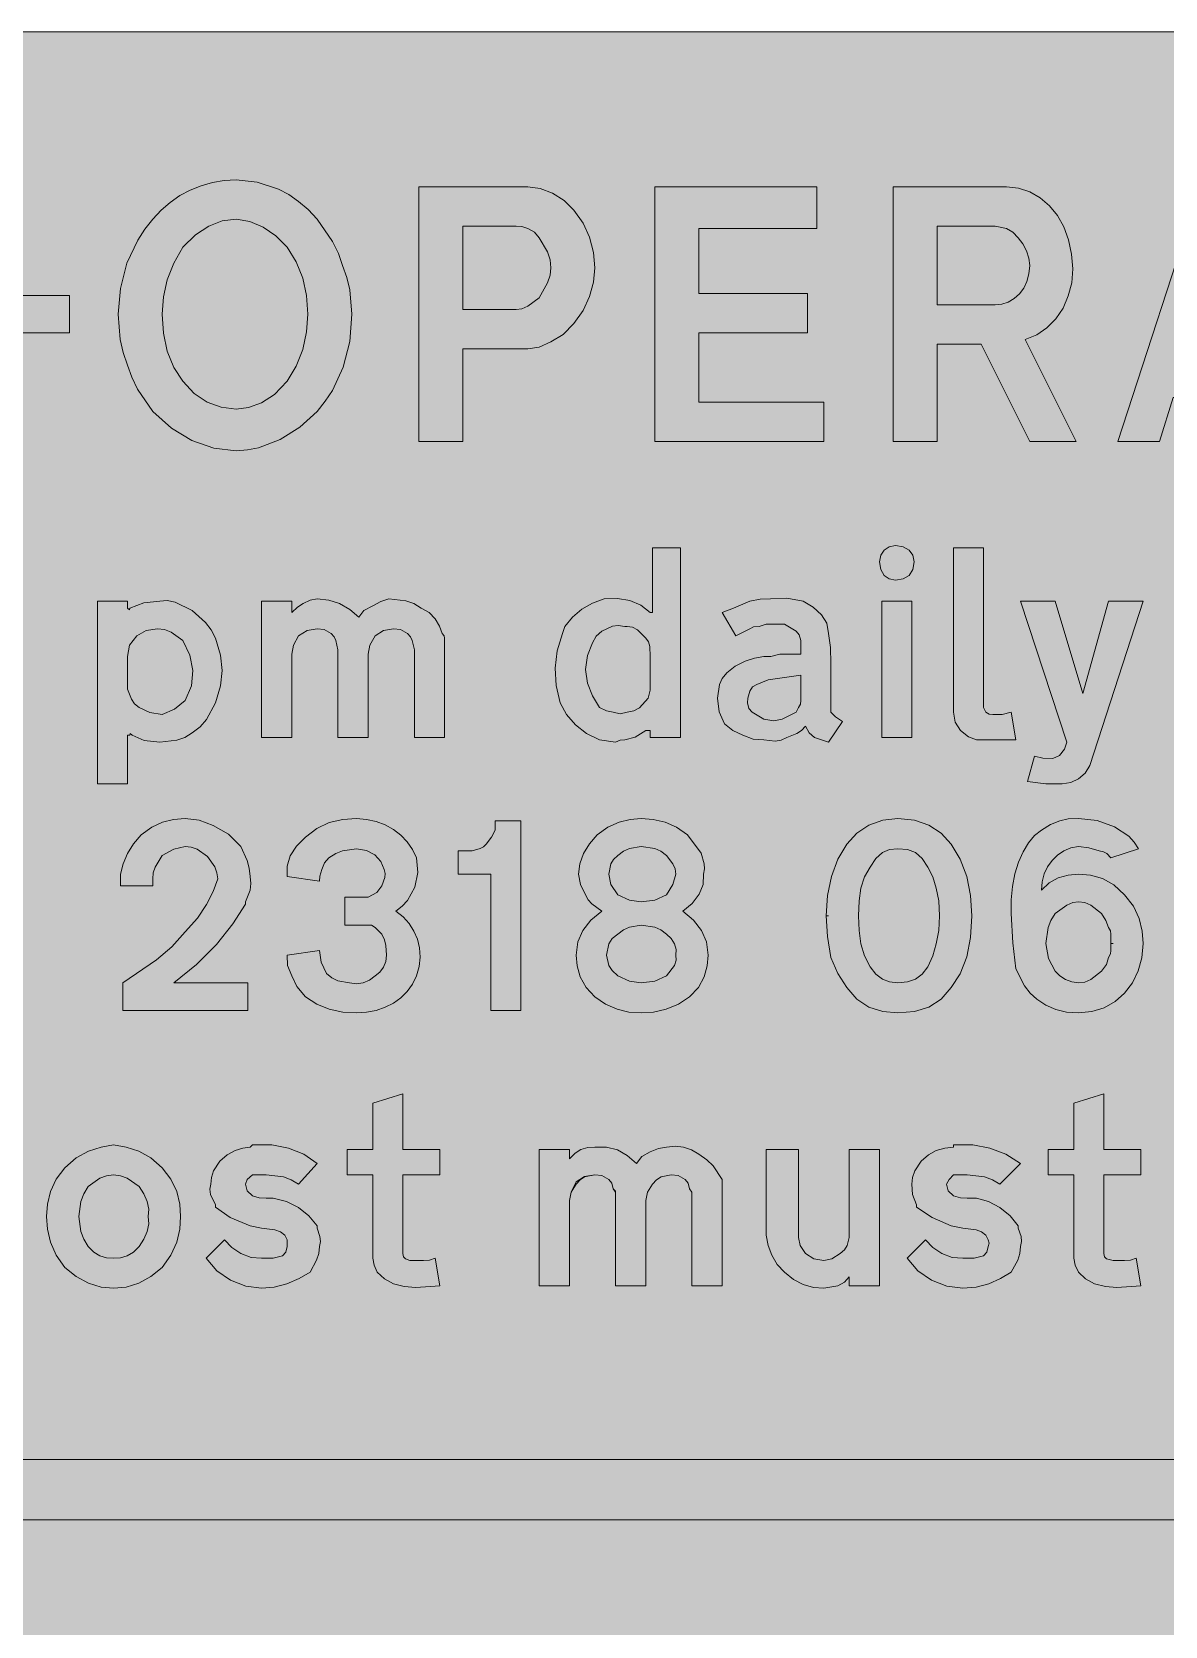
# Model space of a CAD drawing. Header units: metres. Extents: x 10 to 559, y 12 to 260.
# Drawn here: x 368.4 to 456.6, y 135.9 to 259.9 of the extents above; entities that cross this region are included whole.
import ezdxf

# ---------------------------------------------------------------- set-up
doc = ezdxf.new("R2010")
doc.units = ezdxf.units.M
for name, color, linetype, true_color in [('FILL_FIREBRICK_C36B00', 7, 'Continuous', 0xc36b00), ('FILL_WHITE_FFFFFF', 7, 'Continuous', 0xffffff), ('STROKE_WHITE_FFFFFF', 7, 'Continuous', 0xffffff)]:
    doc.layers.add(name, color=color, linetype=linetype, true_color=true_color)

msp = doc.modelspace()

# ---------------------------------------------------------------- hatches: boundary and pattern name
at = {"layer": 'FILL_FIREBRICK_C36B00', "true_color": 0xc36b00}
h = msp.add_hatch(color=7, dxfattribs=at)
h.dxf.hatch_style = 1
h.paths.add_polyline_path([(553.87, 259.79), (555.21, 259.38), (556.42, 258.71), (557.46, 257.76), (558.3, 256.72), (558.92, 255.51), (559.31, 254.17), (559.44, 252.72), (559.44, 18.9), (559.4, 17.71), (559.08, 16.38), (558.41, 15.05), (557.46, 13.86), (556.32, 12.94), (555.08, 12.33), (553.76, 11.99), (552.42, 11.88), (17.46, 11.88), (16.12, 11.99), (14.81, 12.33), (13.56, 12.94), (12.42, 13.86), (11.48, 15.03), (10.8, 16.31), (10.4, 17.63), (10.26, 18.9), (10.26, 252.72), (10.4, 254.07), (10.8, 255.42), (11.48, 256.66), (12.42, 257.76), (13.52, 258.71), (14.76, 259.38), (16.11, 259.79), (17.46, 259.92), (552.42, 259.92), (553.87, 259.79)])
at = {"layer": 'FILL_WHITE_FFFFFF', "true_color": 0xffffff}
h = msp.add_hatch(color=7, dxfattribs=at)
h.dxf.hatch_style = 1
h.paths.add_polyline_path([(387.58, 247.68), (388.39, 247.26), (389.16, 246.73), (389.9, 246.09), (390.6, 245.34), (391.79, 243.61), (392.25, 242.68), (392.58, 241.74), (392.92, 240.8), (393.14, 239.85), (393.3, 237.96), (393.13, 235.84), (392.63, 233.84), (391.78, 232.01), (391.23, 231.18), (390.6, 230.4), (389.26, 229.16), (387.72, 228.2), (386.04, 227.57), (385.18, 227.4), (384.3, 227.34), (382.55, 227.54), (380.86, 228.13), (379.26, 229.09), (377.82, 230.4), (376.63, 232.13), (376.17, 233.06), (375.84, 234), (375.5, 234.97), (375.28, 235.98), (375.12, 237.96), (375.29, 239.97), (375.79, 241.92), (376.64, 243.73), (377.19, 244.57), (377.82, 245.34), (378.46, 246.04), (379.16, 246.65), (379.92, 247.18), (380.72, 247.61), (381.57, 247.95), (382.45, 248.2), (383.36, 248.35), (384.3, 248.4), (385.94, 248.23), (387.58, 247.68)])
h.paths.add_polyline_path([(382.16, 244.8), (381.14, 244.13), (380.16, 243.18), (379.45, 241.93), (378.94, 240.64), (378.64, 239.31), (378.54, 237.96), (378.64, 236.49), (378.94, 235.08), (379.45, 233.81), (380.16, 232.74), (381.03, 231.8), (382.03, 231.12), (383.12, 230.72), (384.3, 230.58), (385.27, 230.69), (386.28, 231.05), (387.29, 231.72), (388.26, 232.74), (388.97, 233.91), (389.48, 235.22), (389.78, 236.59), (389.88, 237.96), (389.78, 239.41), (389.48, 240.77), (388.97, 242.04), (388.26, 243.18), (387.39, 244.05), (386.41, 244.73), (385.37, 245.18), (384.3, 245.34), (383.22, 245.21), (382.16, 244.8)], flags=16)
h = msp.add_hatch(color=7, dxfattribs=at)
h.dxf.hatch_style = 1
h.paths.add_polyline_path([(408.92, 247.37), (409.82, 246.8), (410.58, 246.06), (411.29, 245.05), (411.8, 243.95), (412.1, 242.77), (412.2, 241.56), (412.1, 240.45), (411.8, 239.33), (411.29, 238.24), (410.58, 237.24), (409.75, 236.39), (408.78, 235.8), (407.88, 235.4), (406.98, 235.26), (401.94, 235.26), (401.94, 228.06), (398.52, 228.06), (398.52, 247.86), (406.98, 247.86), (407.95, 247.73), (408.92, 247.37)])
h.paths.add_polyline_path([(406.08, 238.32), (406.51, 238.38), (406.98, 238.57), (407.88, 239.22), (408.53, 240.39), (408.72, 240.99), (408.78, 241.56), (408.72, 242.2), (408.53, 242.8), (407.88, 243.9), (407.5, 244.33), (406.98, 244.62), (406.53, 244.78), (406.08, 244.8), (401.94, 244.8), (401.94, 238.32), (406.08, 238.32)], flags=16)
h = msp.add_hatch(color=7, dxfattribs=at)
h.dxf.hatch_style = 1
h.paths.add_polyline_path([(416.88, 247.86), (429.48, 247.86), (429.48, 244.62), (420.3, 244.62), (420.3, 239.58), (428.76, 239.58), (428.76, 236.52), (420.3, 236.52), (420.3, 231.12), (430.02, 231.12), (430.02, 228.06), (416.88, 228.06), (416.88, 247.86)])
h = msp.add_hatch(color=7, dxfattribs=at)
h.dxf.hatch_style = 1
h.paths.add_polyline_path([(444.24, 247.86), (445.17, 247.76), (446.04, 247.47), (446.85, 247.02), (447.57, 246.4), (448.19, 245.64), (448.69, 244.75), (449.06, 243.74), (449.28, 242.64), (449.38, 241.5), (449.3, 240.41), (449.04, 239.38), (448.63, 238.43), (448.07, 237.6), (447.38, 236.89), (446.58, 236.35), (445.68, 235.98), (449.64, 228.06), (446.04, 228.06), (442.26, 235.62), (438.84, 235.62), (438.84, 228.06), (435.42, 228.06), (435.42, 247.86), (444.24, 247.86)])
h.paths.add_polyline_path([(443.87, 238.74), (444.37, 238.9), (444.83, 239.17), (445.23, 239.53), (445.57, 239.98), (445.82, 240.5), (445.98, 241.09), (446.04, 241.74), (445.98, 242.31), (445.79, 242.89), (445.51, 243.44), (445.14, 243.9), (444.71, 244.34), (444.24, 244.62), (443.34, 244.8), (438.84, 244.8), (438.84, 238.68), (443.34, 238.68), (443.87, 238.74)], flags=16)
h = msp.add_hatch(color=7, dxfattribs=at)
h.dxf.hatch_style = 1
h.paths.add_polyline_path([(469.98, 228.06), (466.92, 228.06), (465.66, 231.48), (457.2, 231.48), (456.12, 228.06), (452.88, 228.06), (459.36, 247.86), (463.5, 247.86), (469.98, 228.06)])
h.paths.add_polyline_path([(458.1, 234.36), (464.76, 234.36), (461.52, 244.26), (458.1, 234.36)], flags=16)
h = msp.add_hatch(color=7, dxfattribs=at)
h.dxf.hatch_style = 1
h.paths.add_polyline_path([(371.34, 239.4), (371.34, 236.52), (365.04, 236.52), (365.04, 239.4), (371.34, 239.4)])
h = msp.add_hatch(color=7, dxfattribs=at)
h.dxf.hatch_style = 1
h.paths.add_polyline_path([(414.18, 204.82), (413.82, 204.66), (412.56, 204.84), (411.55, 205.34), (410.69, 206.01), (410, 206.81), (409.5, 207.72), (409.2, 209.07), (409.12, 210.42), (409.27, 211.77), (409.68, 213.12), (409.86, 213.66), (410.46, 214.4), (411.19, 215.01), (412.01, 215.48), (412.92, 215.82), (413.96, 215.85), (414.92, 215.68), (415.78, 215.31), (416.52, 214.74), (416.63, 214.74), (416.7, 214.74), (416.7, 214.92), (416.7, 219.78), (418.86, 219.78), (418.86, 205.02), (416.52, 205.02), (416.52, 205.56), (416.16, 205.56), (415.35, 205.06), (414.54, 204.84), (414.18, 204.82)])
h.paths.add_polyline_path([(415.67, 207.34), (416.34, 208.08), (416.5, 208.71), (416.52, 209.34), (416.52, 211.32), (416.48, 212.11), (416.37, 212.46), (416.16, 212.76), (415.51, 213.41), (415.12, 213.6), (414.72, 213.66), (414.54, 213.66), (414.03, 213.73), (413.57, 213.68), (412.74, 213.3), (412.31, 212.92), (412.02, 212.4), (411.62, 211.4), (411.48, 210.33), (411.62, 209.26), (412.02, 208.26), (412.56, 207.36), (413.1, 207.11), (413.64, 207), (414.18, 206.86), (414.72, 207), (415.23, 207.09), (415.67, 207.34)], flags=16)
h = msp.add_hatch(color=7, dxfattribs=at)
h.dxf.hatch_style = 1
h.paths.add_polyline_path([(436.94, 218.1), (436.66, 217.64), (436.2, 217.36), (435.6, 217.26), (435.1, 217.36), (434.7, 217.64), (434.44, 218.1), (434.34, 218.7), (434.44, 219.2), (434.7, 219.6), (435.1, 219.86), (435.6, 219.96), (436.2, 219.86), (436.66, 219.6), (436.94, 219.2), (437.04, 218.7), (436.94, 218.1)])
h = msp.add_hatch(color=7, dxfattribs=at)
h.dxf.hatch_style = 1
h.paths.add_polyline_path([(440.1, 219.78), (442.44, 219.78), (442.44, 207.36), (442.62, 207), (442.89, 206.84), (443.16, 206.82), (443.88, 206.82), (444.6, 207), (444.96, 204.84), (443.34, 204.84), (441.9, 204.84), (441.27, 205.07), (440.64, 205.56), (440.24, 206.21), (440.1, 207), (440.1, 219.78)])
h = msp.add_hatch(color=7, dxfattribs=at)
h.dxf.hatch_style = 1
h.paths.add_polyline_path([(388.62, 214.74), (389.07, 215.17), (389.52, 215.46), (390.06, 215.71), (390.6, 215.82), (391.51, 215.72), (392.35, 215.44), (393.13, 214.98), (393.84, 214.38), (394.24, 214.9), (394.92, 215.28), (395.55, 215.62), (396.18, 215.82), (397.51, 215.66), (398.13, 215.44), (398.7, 215.1), (399.31, 214.74), (399.78, 214.25), (400.12, 213.68), (400.32, 213.12), (400.48, 212.94), (400.5, 212.76), (400.5, 205.02), (398.16, 205.02), (398.16, 211.86), (397.98, 212.58), (397.87, 212.85), (397.62, 213.12), (397.08, 213.44), (396.54, 213.48), (395.75, 213.35), (395.1, 212.94), (394.69, 212.22), (394.56, 211.5), (394.56, 205.02), (392.22, 205.02), (392.22, 211.86), (392.04, 212.58), (391.93, 212.85), (391.68, 213.12), (391.14, 213.44), (390.6, 213.48), (389.81, 213.35), (389.16, 212.94), (388.75, 212.22), (388.62, 211.5), (388.62, 205.02), (386.28, 205.02), (386.28, 215.64), (388.62, 215.64), (388.62, 214.74)])
h = msp.add_hatch(color=7, dxfattribs=at)
h.dxf.hatch_style = 1
h.paths.add_polyline_path([(423, 215.1), (424.26, 215.64), (425.07, 215.8), (425.88, 215.82), (427.14, 215.87), (428.4, 215.64), (429.19, 215.17), (429.84, 214.56), (430.25, 213.91), (430.38, 213.12), (430.54, 212.02), (430.56, 210.78), (430.56, 207.36), (430.56, 207), (430.92, 206.64), (431.46, 206.28), (430.38, 204.66), (429.3, 205.02), (428.87, 205.4), (428.58, 205.92), (428.28, 205.58), (427.93, 205.34), (427.14, 205.02), (426.71, 204.81), (426.24, 204.73), (425.34, 204.84), (424.53, 204.89), (423.72, 205.2), (422.93, 205.58), (422.28, 206.1), (421.88, 207.02), (421.74, 208.08), (421.9, 209.14), (422.12, 209.62), (422.46, 210.06), (423.11, 210.58), (423.9, 210.96), (424.62, 211.21), (425.34, 211.32), (425.9, 211.34), (426.6, 211.5), (428.22, 211.5), (428.22, 212.04), (428.22, 212.58), (428.11, 213.01), (427.86, 213.3), (426.96, 213.84), (425.52, 213.84), (424.98, 213.66), (424.55, 213.64), (424.26, 213.48), (423.18, 212.94), (422.1, 214.74), (423, 215.1)])
h.paths.add_polyline_path([(426.78, 206.46), (427.86, 207), (428.04, 207.36), (428.2, 207.63), (428.22, 207.9), (428.22, 209.88), (426.96, 209.7), (425.7, 209.52), (424.8, 209.16), (424.46, 208.96), (424.26, 208.62), (424.1, 208.1), (424.08, 207.72), (424.19, 207.29), (424.44, 207), (425.34, 206.46), (426.13, 206.33), (426.78, 206.46)], flags=16)
h = msp.add_hatch(color=7, dxfattribs=at)
h.dxf.hatch_style = 1
h.paths.add_polyline_path([(378.36, 215.64), (378.93, 215.68), (379.55, 215.55), (380.88, 214.92), (381.92, 213.98), (382.35, 213.4), (382.68, 212.76), (383.08, 211.43), (383.22, 210.24), (383.08, 209.05), (382.68, 207.72), (381.98, 206.42), (381.49, 205.85), (380.88, 205.38), (380.31, 205.04), (379.69, 204.82), (378.36, 204.66), (377.15, 204.8), (376.2, 205.2), (376.04, 205.34), (376.02, 205.2), (375.84, 205.2), (375.84, 201.42), (373.5, 201.42), (373.5, 215.64), (375.84, 215.64), (375.84, 215.1), (376, 214.97), (376.02, 215.1), (377.12, 215.51), (378.36, 215.64)])
h.paths.add_polyline_path([(375.84, 211.32), (375.84, 208.8), (376.16, 208.01), (376.4, 207.66), (376.74, 207.36), (377.57, 206.96), (378.54, 206.82), (379.51, 207.23), (380.34, 207.9), (380.82, 209.04), (380.92, 210.24), (380.69, 211.44), (380.16, 212.58), (379.24, 213.23), (378.72, 213.42), (378.18, 213.48), (377.3, 213.35), (376.56, 212.94), (376, 212.2), (375.84, 211.32)], flags=16)
h = msp.add_hatch(color=7, dxfattribs=at)
h.dxf.hatch_style = 1
h.paths.add_polyline_path([(436.86, 215.64), (436.86, 205.02), (434.52, 205.02), (434.52, 215.64), (436.86, 215.64)])
h = msp.add_hatch(color=7, dxfattribs=at)
h.dxf.hatch_style = 1
h.paths.add_polyline_path([(448.92, 204.66), (445.32, 215.64), (448.02, 215.64), (450.18, 208.44), (452.16, 215.64), (454.86, 215.64), (450.72, 202.86), (450.36, 202.26), (449.84, 201.8), (449.23, 201.52), (448.56, 201.42), (447.3, 201.42), (445.86, 201.6), (446.4, 203.58), (447.05, 203.42), (447.84, 203.4), (448.36, 203.63), (448.74, 204.12), (448.92, 204.66)])
h = msp.add_hatch(color=7, dxfattribs=at)
h.dxf.hatch_style = 1
h.paths.add_polyline_path([(375.3, 193.5), (375.3, 194.4), (375.5, 195.21), (375.84, 196), (376.31, 196.75), (376.92, 197.46), (377.73, 198.04), (378.56, 198.43), (379.43, 198.65), (380.34, 198.72), (381.42, 198.59), (382.5, 198.18), (383.71, 197.51), (384.66, 196.56), (385.16, 195.46), (385.32, 194.86), (385.38, 194.22), (385.45, 193.68), (385.4, 193.16), (385.02, 192.24), (385.02, 192.06), (384.05, 190.52), (382.77, 188.93), (381.22, 187.38), (379.44, 185.94), (385.2, 185.94), (385.2, 183.78), (375.48, 183.78), (375.48, 185.94), (378.11, 187.72), (379.3, 188.75), (380.34, 189.9), (381.29, 190.98), (382, 192.04), (382.52, 193.06), (382.86, 194.04), (382.8, 194.51), (382.64, 194.97), (382.07, 195.77), (381.27, 196.34), (380.81, 196.5), (380.34, 196.56), (379.44, 196.34), (378.54, 195.84), (378, 194.94), (377.84, 194.49), (377.82, 194.04), (377.82, 193.5), (375.3, 193.5)])
h = msp.add_hatch(color=7, dxfattribs=at)
h.dxf.hatch_style = 1
h.paths.add_polyline_path([(395.95, 188.84), (395.85, 189.29), (395.64, 189.72), (395.1, 190.26), (394.83, 190.42), (394.56, 190.44), (392.76, 190.44), (392.76, 192.6), (394.38, 192.6), (394.56, 192.6), (395.23, 192.98), (395.64, 193.5), (395.86, 194.13), (395.89, 194.46), (395.82, 194.76), (395.56, 195.39), (395.08, 195.91), (394.43, 196.25), (393.66, 196.38), (392.58, 196.22), (392.04, 196), (391.5, 195.66), (391.16, 195.28), (390.96, 194.76), (390.8, 194.24), (390.78, 193.86), (388.26, 194.22), (388.26, 195.03), (388.51, 195.82), (388.99, 196.57), (389.7, 197.28), (390.57, 197.96), (391.54, 198.41), (392.59, 198.65), (393.66, 198.72), (394.45, 198.66), (395.2, 198.5), (395.9, 198.23), (396.54, 197.87), (397.11, 197.42), (397.61, 196.9), (398.02, 196.31), (398.34, 195.66), (398.44, 194.53), (398.2, 193.39), (397.63, 192.34), (397.22, 191.9), (396.72, 191.52), (397.28, 191.07), (397.76, 190.56), (398.13, 189.97), (398.41, 189.34), (398.57, 188.66), (398.62, 187.95), (398.54, 187.22), (398.34, 186.48), (398.02, 185.84), (397.61, 185.27), (397.11, 184.78), (396.54, 184.37), (395.9, 184.04), (395.2, 183.8), (394.45, 183.65), (393.66, 183.6), (392.59, 183.67), (391.54, 183.89), (390.57, 184.28), (389.7, 184.86), (389.02, 185.67), (388.62, 186.48), (388.3, 187.29), (388.26, 188.1), (390.78, 188.46), (390.91, 187.56), (391.32, 186.66), (391.75, 186.32), (392.22, 186.1), (393.12, 185.94), (393.66, 185.87), (394.18, 185.94), (394.66, 186.14), (395.1, 186.48), (395.47, 186.78), (395.75, 187.16), (395.94, 187.59), (396, 188.1), (395.95, 188.84)])
h = msp.add_hatch(color=7, dxfattribs=at)
h.dxf.hatch_style = 1
h.paths.add_polyline_path([(404.1, 183.78), (404.1, 194.4), (401.58, 194.4), (401.58, 196.2), (402.66, 196.2), (403.27, 196.4), (403.55, 196.53), (403.74, 196.74), (404.17, 197.28), (404.46, 197.82), (404.46, 198.54), (406.44, 198.54), (406.44, 183.78), (404.1, 183.78)])
h = msp.add_hatch(color=7, dxfattribs=at)
h.dxf.hatch_style = 1
h.paths.add_polyline_path([(420.89, 189.12), (421.02, 188.1), (420.95, 187.26), (420.71, 186.41), (420.26, 185.59), (419.58, 184.86), (418.71, 184.28), (417.76, 183.89), (416.77, 183.67), (415.8, 183.6), (414.86, 183.67), (413.93, 183.89), (413.04, 184.28), (412.2, 184.86), (411.52, 185.59), (411.07, 186.41), (410.83, 187.26), (410.76, 188.1), (410.89, 189.12), (411.28, 190.01), (411.9, 190.81), (412.74, 191.52), (411.98, 192.08), (411.68, 192.41), (411.48, 192.78), (411.08, 193.59), (410.94, 194.4), (411.04, 195.21), (411.32, 196), (411.78, 196.75), (412.38, 197.46), (413.22, 198.04), (414.09, 198.43), (414.96, 198.65), (415.8, 198.72), (416.74, 198.65), (417.67, 198.43), (418.56, 198.04), (419.4, 197.46), (420.48, 196.02), (420.71, 195.21), (420.73, 194.81), (420.66, 194.4), (420.63, 193.6), (420.32, 192.83), (419.77, 192.12), (419.04, 191.52), (419.88, 190.81), (420.5, 190.01), (420.89, 189.12)])
h.paths.add_polyline_path([(414, 189.72), (413.56, 189.39), (413.28, 188.98), (413.1, 188.1), (413.28, 187.29), (413.56, 186.89), (414, 186.48), (414.9, 186.08), (415.8, 185.94), (416.86, 186.08), (417.78, 186.48), (418.41, 187.29), (418.54, 187.7), (418.5, 188.1), (418.54, 188.53), (418.41, 188.98), (418.15, 189.39), (417.78, 189.72), (417.34, 190.06), (416.86, 190.28), (415.8, 190.44), (414.9, 190.28), (414.43, 190.06), (414, 189.72)], flags=16)
h.paths.add_polyline_path([(417.78, 192.78), (418.28, 193.59), (418.5, 194.4), (418.44, 194.8), (418.28, 195.19), (417.78, 195.84), (417.34, 196.18), (416.86, 196.4), (415.8, 196.56), (414.9, 196.4), (414.43, 196.18), (414, 195.84), (413.66, 195.54), (413.44, 195.19), (413.28, 194.4), (413.44, 193.59), (414, 192.78), (414.9, 192.38), (415.8, 192.24), (416.86, 192.38), (417.78, 192.78)], flags=16)
h = msp.add_hatch(color=7, dxfattribs=at)
h.dxf.hatch_style = 1
h.paths.add_polyline_path([(430.61, 194.22), (431.11, 195.56), (431.82, 196.74), (432.59, 197.58), (433.53, 198.2), (434.6, 198.59), (435.78, 198.72), (437.06, 198.59), (438.19, 198.2), (439.15, 197.58), (439.92, 196.74), (440.63, 195.56), (441.14, 194.22), (441.44, 192.74), (441.54, 191.16), (441.44, 189.48), (441.14, 187.97), (440.63, 186.65), (439.92, 185.58), (439.15, 184.66), (438.19, 184.05), (437.06, 183.71), (435.78, 183.6), (434.6, 183.71), (433.53, 184.05), (432.59, 184.66), (431.82, 185.58), (431.12, 186.68), (430.56, 187.92), (430.31, 189.54), (430.2, 191.16), (430.3, 192.74), (430.61, 194.22)])
h.paths.add_polyline_path([(437.15, 186.23), (437.68, 186.62), (438.12, 187.2), (438.49, 188.05), (438.77, 188.98), (438.96, 190.01), (439.02, 191.16), (438.96, 192.31), (438.77, 193.32), (438.49, 194.2), (438.12, 194.94), (437.68, 195.62), (437.15, 196.07), (436.53, 196.31), (435.78, 196.38), (435.14, 196.31), (434.57, 196.07), (434.06, 195.62), (433.62, 194.94), (433.18, 194.2), (432.9, 193.32), (432.76, 192.31), (432.72, 191.16), (432.76, 190.01), (432.9, 188.98), (433.18, 188.05), (433.62, 187.2), (434.06, 186.62), (434.57, 186.23), (435.14, 186.01), (435.78, 185.94), (436.53, 186.01), (437.15, 186.23)], flags=16)
h = msp.add_hatch(color=7, dxfattribs=at)
h.dxf.hatch_style = 1
h.paths.add_polyline_path([(448.06, 183.87), (447.29, 184.21), (446.58, 184.68), (446.07, 185.15), (445.63, 185.72), (444.96, 187.02), (444.71, 189.05), (444.6, 191.34), (444.59, 192.41), (444.69, 193.44), (444.88, 194.42), (445.16, 195.32), (445.52, 196.13), (445.94, 196.83), (446.42, 197.4), (446.94, 197.82), (447.66, 198.25), (448.38, 198.54), (449.03, 198.7), (449.82, 198.72), (451.29, 198.56), (452.63, 198.09), (453.74, 197.35), (454.17, 196.89), (454.5, 196.38), (452.34, 195.66), (452.03, 196), (451.78, 196.14), (451.44, 196.2), (450.63, 196.45), (449.82, 196.56), (449.23, 196.44), (448.69, 196.2), (448.2, 195.87), (447.77, 195.46), (447.42, 194.97), (447.16, 194.41), (447, 193.8), (446.94, 193.14), (447.54, 193.72), (448.24, 194.11), (449.02, 194.33), (449.82, 194.4), (450.76, 194.32), (451.69, 194.06), (452.58, 193.56), (453.42, 192.78), (454.1, 191.91), (454.55, 190.96), (454.79, 189.97), (454.86, 189), (454.76, 187.89), (454.48, 186.87), (454.02, 185.95), (453.42, 185.15), (452.68, 184.5), (451.82, 184.01), (450.86, 183.71), (449.82, 183.6), (448.91, 183.67), (448.06, 183.87)])
h.paths.add_polyline_path([(452.34, 189.36), (452.34, 189.72), (452.32, 189.99), (452.16, 190.26), (451.96, 190.8), (451.62, 191.34), (450.79, 191.99), (450.33, 192.18), (449.82, 192.24), (449.39, 192.18), (448.92, 191.99), (448.02, 191.34), (447.68, 190.8), (447.46, 190.24), (447.3, 189), (447.49, 187.84), (448.02, 186.86), (448.39, 186.48), (448.82, 186.19), (449.3, 186.01), (449.82, 185.94), (450.33, 186), (450.79, 186.19), (451.62, 186.84), (452.02, 187.38), (452.16, 187.92), (452.32, 188.19), (452.34, 188.46), (452.34, 188.82), (452.34, 189), (452.34, 189.18), (452.34, 189.36)], flags=16)
h = msp.add_hatch(color=7, dxfattribs=at)
h.dxf.hatch_style = 1
h.paths.add_polyline_path([(397.32, 164.64), (397.46, 164.48), (397.8, 164.34), (398.88, 164.34), (399.33, 164.36), (399.78, 164.52), (400.14, 162.36), (398.27, 162.25), (397.38, 162.33), (396.54, 162.54), (395.84, 162.92), (395.28, 163.44), (395.03, 163.98), (394.92, 164.52), (394.92, 171), (392.94, 171), (392.94, 172.98), (394.92, 172.98), (394.92, 176.58), (397.26, 177.3), (397.26, 172.98), (400.14, 172.98), (400.14, 171), (397.26, 171), (397.26, 164.88), (397.32, 164.64)])
h = msp.add_hatch(color=7, dxfattribs=at)
h.dxf.hatch_style = 1
h.paths.add_polyline_path([(451.86, 164.64), (452.02, 164.48), (452.52, 164.34), (453.42, 164.34), (453.87, 164.36), (454.32, 164.52), (454.68, 162.36), (452.81, 162.25), (451.92, 162.33), (451.08, 162.54), (450.38, 162.92), (449.82, 163.44), (449.57, 163.98), (449.46, 164.52), (449.46, 171), (447.48, 171), (447.48, 172.98), (449.46, 172.98), (449.46, 176.58), (451.8, 177.3), (451.8, 172.98), (454.68, 172.98), (454.68, 171), (451.8, 171), (451.8, 164.88), (451.86, 164.64)])
h = msp.add_hatch(color=7, dxfattribs=at)
h.dxf.hatch_style = 1
h.paths.add_polyline_path([(369.85, 169.72), (370.3, 170.67), (370.98, 171.54), (371.85, 172.33), (372.8, 172.85), (373.79, 173.16), (374.76, 173.34), (375.73, 173.16), (376.72, 172.85), (377.67, 172.33), (378.54, 171.54), (379.22, 170.67), (379.67, 169.72), (379.91, 168.73), (379.98, 167.76), (379.91, 166.79), (379.67, 165.78), (379.22, 164.77), (378.54, 163.8), (377.67, 163.09), (376.72, 162.59), (375.73, 162.28), (374.76, 162.18), (373.79, 162.28), (372.8, 162.59), (371.85, 163.09), (370.98, 163.8), (370.3, 164.77), (369.85, 165.78), (369.61, 166.79), (369.54, 167.76), (369.61, 168.73), (369.85, 169.72)])
h.paths.add_polyline_path([(373.7, 170.75), (372.78, 170.1), (372.44, 169.53), (372.22, 168.93), (372.06, 167.76), (372.22, 166.59), (372.44, 165.99), (372.78, 165.42), (373.22, 164.98), (373.7, 164.7), (374.22, 164.56), (374.76, 164.52), (375.3, 164.56), (375.82, 164.7), (376.3, 164.98), (376.74, 165.42), (377.11, 165.99), (377.37, 166.59), (377.5, 167.19), (377.46, 167.76), (377.5, 168.33), (377.37, 168.93), (377.11, 169.53), (376.74, 170.1), (375.82, 170.75), (375.3, 170.94), (374.76, 171), (374.22, 170.94), (373.7, 170.75)], flags=16)
h = msp.add_hatch(color=7, dxfattribs=at)
h.dxf.hatch_style = 1
h.paths.add_polyline_path([(386.1, 169.22), (386.64, 169.2), (387, 169.2), (387.18, 169.2), (388.22, 168.94), (389.16, 168.46), (389.96, 167.81), (390.6, 167.04), (390.6, 166.86), (390.82, 166.21), (390.85, 165.82), (390.78, 165.42), (390.72, 164.88), (390.56, 164.36), (390.06, 163.44), (389.19, 162.94), (388.24, 162.54), (387.25, 162.28), (386.28, 162.18), (385.05, 162.34), (383.85, 162.81), (382.79, 163.55), (381.96, 164.52), (383.4, 165.96), (383.96, 165.35), (384.66, 164.88), (385.47, 164.57), (386.28, 164.52), (387.18, 164.52), (387.9, 164.7), (388.15, 164.99), (388.26, 165.42), (388.26, 165.96), (388.08, 166.32), (387.75, 166.56), (387.31, 166.73), (386.28, 166.86), (385.38, 167.04), (383.83, 167.69), (382.68, 168.48), (382.68, 168.66), (382.3, 169.47), (382.25, 169.88), (382.32, 170.28), (382.38, 170.81), (382.54, 171.32), (383.04, 172.08), (383.61, 172.55), (384.21, 172.89), (384.81, 173.09), (385.38, 173.16), (385.56, 173.34), (385.74, 173.34), (387.08, 173.34), (388.37, 173.09), (389.56, 172.61), (390.6, 171.9), (389.16, 170.28), (388.59, 170.62), (387.97, 170.84), (386.64, 171), (385.56, 171), (385.15, 170.64), (385.02, 170.28), (385.15, 169.76), (385.56, 169.38), (386.1, 169.22)])
h = msp.add_hatch(color=7, dxfattribs=at)
h.dxf.hatch_style = 1
h.paths.add_polyline_path([(410.22, 172.26), (410.67, 172.69), (411.12, 172.98), (411.66, 173.14), (412.2, 173.16), (413.11, 173.17), (413.96, 172.94), (414.73, 172.5), (415.44, 171.9), (415.85, 172.42), (416.52, 172.8), (417.15, 173.05), (417.78, 173.16), (418.45, 173.23), (419.11, 173.16), (419.73, 172.96), (420.3, 172.62), (420.91, 172.18), (421.4, 171.7), (422.1, 170.64), (422.1, 170.28), (422.1, 169.92), (422.1, 162.36), (419.76, 162.36), (419.76, 169.38), (419.74, 169.65), (419.58, 169.92), (419.47, 170.35), (419.22, 170.64), (418.68, 170.96), (418.14, 171), (417.35, 170.84), (417, 170.62), (416.7, 170.28), (416.29, 169.65), (416.16, 169.02), (416.16, 162.36), (413.82, 162.36), (413.82, 169.38), (413.8, 169.65), (413.64, 169.92), (413.53, 170.35), (413.28, 170.64), (412.74, 170.96), (412.2, 171), (411.41, 170.84), (411.06, 170.62), (410.76, 170.28), (410.36, 169.65), (410.22, 169.02), (410.22, 162.36), (407.88, 162.36), (407.88, 172.98), (410.22, 172.98), (410.22, 172.26)])
h = msp.add_hatch(color=7, dxfattribs=at)
h.dxf.hatch_style = 1
h.paths.add_polyline_path([(410.22, 172.26), (410.67, 172.69), (411.12, 172.98), (411.66, 173.14), (412.2, 173.16), (413.11, 173.17), (413.96, 172.94), (414.73, 172.5), (415.44, 171.9), (415.85, 172.42), (416.52, 172.8), (417.15, 173.05), (417.78, 173.16), (418.45, 173.23), (419.11, 173.16), (419.73, 172.96), (420.3, 172.62), (420.91, 172.18), (421.4, 171.7), (422.1, 170.64), (422.1, 170.28), (422.1, 169.92), (422.1, 162.36), (419.76, 162.36), (419.76, 169.38), (419.74, 169.65), (419.58, 169.92), (419.47, 170.35), (419.22, 170.64), (418.68, 170.96), (418.14, 171), (417.35, 170.84), (417, 170.62), (416.7, 170.28), (416.29, 169.65), (416.16, 169.02), (416.16, 162.36), (413.82, 162.36), (413.82, 169.56), (413.82, 169.74), (413.64, 169.92), (413.53, 170.35), (413.28, 170.64), (412.74, 170.96), (412.2, 171), (411.41, 170.87), (410.76, 170.46), (410.36, 169.67), (410.22, 169.02), (410.22, 162.36), (407.88, 162.36), (407.88, 172.98), (410.22, 172.98), (410.22, 172.26)])
h = msp.add_hatch(color=7, dxfattribs=at)
h.dxf.hatch_style = 1
h.paths.add_polyline_path([(429.21, 162.25), (428.42, 162.47), (427.67, 162.86), (426.96, 163.44), (426.38, 164.04), (425.97, 164.75), (425.69, 165.52), (425.52, 166.32), (425.52, 172.98), (428.04, 172.98), (428.04, 166.14), (428.17, 165.51), (428.58, 164.88), (429.23, 164.48), (430.02, 164.34), (430.65, 164.48), (431.28, 164.88), (431.62, 165.18), (431.84, 165.51), (432, 166.14), (432, 172.98), (434.34, 172.98), (434.34, 162.36), (432, 162.36), (432, 163.08), (431.62, 162.65), (431.1, 162.36), (430.02, 162.18), (429.21, 162.25)])
h = msp.add_hatch(color=7, dxfattribs=at)
h.dxf.hatch_style = 1
h.paths.add_polyline_path([(440.64, 169.22), (441.18, 169.2), (441.54, 169.2), (441.9, 169.2), (442.84, 168.94), (443.72, 168.46), (444.51, 167.81), (445.14, 167.04), (445.14, 166.86), (445.37, 166.21), (445.39, 165.82), (445.32, 165.42), (445.26, 164.88), (445.1, 164.36), (444.6, 163.44), (443.76, 162.94), (442.85, 162.54), (441.87, 162.28), (440.82, 162.18), (439.59, 162.34), (438.39, 162.81), (437.33, 163.55), (436.5, 164.52), (437.94, 165.96), (438.5, 165.35), (439.2, 164.88), (440.01, 164.57), (440.82, 164.52), (441.72, 164.52), (442.44, 164.7), (442.69, 164.99), (442.8, 165.42), (442.87, 165.69), (442.8, 165.96), (442.62, 166.32), (442.29, 166.56), (441.86, 166.73), (440.82, 166.86), (439.92, 167.04), (438.44, 167.69), (437.22, 168.48), (437.22, 168.66), (436.91, 169.47), (436.86, 170.28), (436.92, 170.81), (437.09, 171.32), (437.58, 172.08), (438.15, 172.55), (438.77, 172.89), (439.43, 173.09), (440.1, 173.16), (440.1, 173.34), (440.28, 173.34), (441.62, 173.34), (442.94, 173.09), (444.18, 172.61), (445.32, 171.9), (443.7, 170.28), (443.13, 170.62), (442.51, 170.84), (441.18, 171), (440.1, 171), (439.76, 170.64), (439.56, 170.28), (439.7, 169.76), (440.1, 169.38), (440.64, 169.22)])
h = msp.add_hatch(color=7, dxfattribs=at)
h.dxf.hatch_style = 1
h.paths.add_polyline_path([(77.58, 139.32), (70.56, 139.32), (63.54, 146.52), (70.56, 153.54), (77.58, 153.54), (72.9, 148.86), (506.34, 148.86), (506.34, 144.18), (72.9, 144.18), (77.58, 139.32)])

# ---------------------------------------------------------------- linework, layer by layer
at = {"layer": 'FILL_FIREBRICK_C36B00', "lineweight": 0, "true_color": 0xc36b00}
msp.add_lwpolyline([(17.46, 259.92), (552.42, 259.92), (553.87, 259.79), (555.21, 259.38), (556.42, 258.71), (557.46, 257.76), (558.3, 256.72), (558.92, 255.51), (559.31, 254.17), (559.44, 252.72), (559.44, 18.9), (559.4, 17.71), (559.08, 16.38), (558.41, 15.05), (557.46, 13.86), (556.32, 12.94), (555.08, 12.33), (553.76, 11.99), (552.42, 11.88), (17.46, 11.88)], dxfattribs=at)
at = {"layer": 'FILL_WHITE_FFFFFF', "lineweight": 0, "true_color": 0xffffff}
for points in [[(387.58, 247.68), (388.39, 247.26), (389.16, 246.73), (389.9, 246.09), (390.6, 245.34), (391.79, 243.61), (392.25, 242.68), (392.58, 241.74), (392.92, 240.8), (393.14, 239.85), (393.3, 237.96), (393.13, 235.84), (392.63, 233.84), (391.78, 232.01), (391.23, 231.18), (390.6, 230.4), (389.26, 229.16), (387.72, 228.2), (386.04, 227.57), (385.18, 227.4), (384.3, 227.34), (382.55, 227.54), (380.86, 228.13), (379.26, 229.09), (377.82, 230.4), (376.63, 232.13), (376.17, 233.06), (375.84, 234), (375.5, 234.97), (375.28, 235.98), (375.12, 237.96), (375.29, 239.97), (375.79, 241.92), (376.64, 243.73), (377.19, 244.57), (377.82, 245.34), (378.46, 246.04), (379.16, 246.65), (379.92, 247.18), (380.72, 247.61), (381.57, 247.95), (382.45, 248.2), (383.36, 248.35), (384.3, 248.4), (385.94, 248.23)], [(408.92, 247.37), (409.82, 246.8), (410.58, 246.06), (411.29, 245.05), (411.8, 243.95), (412.1, 242.77), (412.2, 241.56), (412.1, 240.45), (411.8, 239.33), (411.29, 238.24), (410.58, 237.24), (409.75, 236.39), (408.78, 235.8), (407.88, 235.4), (406.98, 235.26), (401.94, 235.26), (401.94, 228.06), (398.52, 228.06), (398.52, 247.86), (406.98, 247.86), (407.95, 247.73)], [(416.88, 247.86), (429.48, 247.86), (429.48, 244.62), (420.3, 244.62), (420.3, 239.58), (428.76, 239.58), (428.76, 236.52), (420.3, 236.52), (420.3, 231.12), (430.02, 231.12), (430.02, 228.06), (416.88, 228.06)], [(444.24, 247.86), (445.17, 247.76), (446.04, 247.47), (446.85, 247.02), (447.57, 246.4), (448.19, 245.64), (448.69, 244.75), (449.06, 243.74), (449.28, 242.64), (449.38, 241.5), (449.3, 240.41), (449.04, 239.38), (448.63, 238.43), (448.07, 237.6), (447.38, 236.89), (446.58, 236.35), (445.68, 235.98), (449.64, 228.06), (446.04, 228.06), (442.26, 235.62), (438.84, 235.62), (438.84, 228.06), (435.42, 228.06), (435.42, 247.86)], [(469.98, 228.06), (466.92, 228.06), (465.66, 231.48), (457.2, 231.48), (456.12, 228.06), (452.88, 228.06), (459.36, 247.86), (463.5, 247.86)], [(382.16, 244.8), (381.14, 244.13), (380.16, 243.18), (379.45, 241.93), (378.94, 240.64), (378.64, 239.31), (378.54, 237.96), (378.64, 236.49), (378.94, 235.08), (379.45, 233.81), (380.16, 232.74), (381.03, 231.8), (382.03, 231.12), (383.12, 230.72), (384.3, 230.58), (385.27, 230.69), (386.28, 231.05), (387.29, 231.72), (388.26, 232.74), (388.97, 233.91), (389.48, 235.22), (389.78, 236.59), (389.88, 237.96), (389.78, 239.41), (389.48, 240.77), (388.97, 242.04), (388.26, 243.18), (387.39, 244.05), (386.41, 244.73), (385.37, 245.18), (384.3, 245.34), (383.22, 245.21)], [(406.08, 238.32), (406.51, 238.38), (406.98, 238.57), (407.88, 239.22), (408.53, 240.39), (408.72, 240.99), (408.78, 241.56), (408.72, 242.2), (408.53, 242.8), (407.88, 243.9), (407.5, 244.33), (406.98, 244.62), (406.53, 244.78), (406.08, 244.8), (401.94, 244.8), (401.94, 238.32)], [(443.87, 238.74), (444.37, 238.9), (444.83, 239.17), (445.23, 239.53), (445.57, 239.98), (445.82, 240.5), (445.98, 241.09), (446.04, 241.74), (445.98, 242.31), (445.79, 242.89), (445.51, 243.44), (445.14, 243.9), (444.71, 244.34), (444.24, 244.62), (443.34, 244.8), (438.84, 244.8), (438.84, 238.68), (443.34, 238.68)], [(371.34, 239.4), (371.34, 236.52), (365.04, 236.52), (365.04, 239.4)], [(414.18, 204.82), (413.82, 204.66), (412.56, 204.84), (411.55, 205.34), (410.69, 206.01), (410, 206.81), (409.5, 207.72), (409.2, 209.07), (409.12, 210.42), (409.27, 211.77), (409.68, 213.12), (409.86, 213.66), (410.46, 214.4), (411.19, 215.01), (412.01, 215.48), (412.92, 215.82), (413.96, 215.85), (414.92, 215.68), (415.78, 215.31), (416.52, 214.74), (416.63, 214.74), (416.7, 214.74), (416.7, 214.92), (416.7, 219.78), (418.86, 219.78), (418.86, 205.02), (416.52, 205.02), (416.52, 205.56), (416.16, 205.56), (415.35, 205.06), (414.54, 204.84)], [(436.94, 218.1), (436.66, 217.64), (436.2, 217.36), (435.6, 217.26), (435.1, 217.36), (434.7, 217.64), (434.44, 218.1), (434.34, 218.7), (434.44, 219.2), (434.7, 219.6), (435.1, 219.86), (435.6, 219.96), (436.2, 219.86), (436.66, 219.6), (436.94, 219.2), (437.04, 218.7)], [(440.1, 219.78), (442.44, 219.78), (442.44, 207.36), (442.62, 207), (442.89, 206.84), (443.16, 206.82), (443.88, 206.82), (444.6, 207), (444.96, 204.84), (443.34, 204.84), (441.9, 204.84), (441.27, 205.07), (440.64, 205.56), (440.24, 206.21), (440.1, 207)], [(388.62, 214.74), (389.07, 215.17), (389.52, 215.46), (390.06, 215.71), (390.6, 215.82), (391.51, 215.72), (392.35, 215.44), (393.13, 214.98), (393.84, 214.38), (394.24, 214.9), (394.92, 215.28), (395.55, 215.62), (396.18, 215.82), (397.51, 215.66), (398.13, 215.44), (398.7, 215.1), (399.31, 214.74), (399.78, 214.25), (400.12, 213.68), (400.32, 213.12), (400.48, 212.94), (400.5, 212.76), (400.5, 205.02), (398.16, 205.02), (398.16, 211.86), (397.98, 212.58), (397.87, 212.85), (397.62, 213.12), (397.08, 213.44), (396.54, 213.48), (395.75, 213.35), (395.1, 212.94), (394.69, 212.22), (394.56, 211.5), (394.56, 205.02), (392.22, 205.02), (392.22, 211.86), (392.04, 212.58), (391.93, 212.85), (391.68, 213.12), (391.14, 213.44), (390.6, 213.48), (389.81, 213.35), (389.16, 212.94), (388.75, 212.22), (388.62, 211.5), (388.62, 205.02), (386.28, 205.02), (386.28, 215.64), (388.62, 215.64)], [(423, 215.1), (424.26, 215.64), (425.07, 215.8), (425.88, 215.82), (427.14, 215.87), (428.4, 215.64), (429.19, 215.17), (429.84, 214.56), (430.25, 213.91), (430.38, 213.12), (430.54, 212.02), (430.56, 210.78), (430.56, 207.36), (430.56, 207), (430.92, 206.64), (431.46, 206.28), (430.38, 204.66), (429.3, 205.02), (428.87, 205.4), (428.58, 205.92), (428.28, 205.58), (427.93, 205.34), (427.14, 205.02), (426.71, 204.81), (426.24, 204.73), (425.34, 204.84), (424.53, 204.89), (423.72, 205.2), (422.93, 205.58), (422.28, 206.1), (421.88, 207.02), (421.74, 208.08), (421.9, 209.14), (422.12, 209.62), (422.46, 210.06), (423.11, 210.58), (423.9, 210.96), (424.62, 211.21), (425.34, 211.32), (425.9, 211.34), (426.6, 211.5), (428.22, 211.5), (428.22, 212.04), (428.22, 212.58), (428.11, 213.01), (427.86, 213.3), (426.96, 213.84), (425.52, 213.84), (424.98, 213.66), (424.55, 213.64), (424.26, 213.48), (423.18, 212.94), (422.1, 214.74)], [(378.36, 215.64), (378.93, 215.68), (379.55, 215.55), (380.88, 214.92), (381.92, 213.98), (382.35, 213.4), (382.68, 212.76), (383.08, 211.43), (383.22, 210.24), (383.08, 209.05), (382.68, 207.72), (381.98, 206.42), (381.49, 205.85), (380.88, 205.38), (380.31, 205.04), (379.69, 204.82), (378.36, 204.66), (377.15, 204.8), (376.2, 205.2), (376.04, 205.34), (376.02, 205.2), (375.84, 205.2), (375.84, 201.42), (373.5, 201.42), (373.5, 215.64), (375.84, 215.64), (375.84, 215.1), (376, 214.97), (376.02, 215.1), (377.12, 215.51)], [(436.86, 215.64), (436.86, 205.02), (434.52, 205.02), (434.52, 215.64)], [(448.92, 204.66), (445.32, 215.64), (448.02, 215.64), (450.18, 208.44), (452.16, 215.64), (454.86, 215.64), (450.72, 202.86), (450.36, 202.26), (449.84, 201.8), (449.23, 201.52), (448.56, 201.42), (447.3, 201.42), (445.86, 201.6), (446.4, 203.58), (447.05, 203.42), (447.84, 203.4), (448.36, 203.63), (448.74, 204.12)], [(375.84, 211.32), (375.84, 208.8), (376.16, 208.01), (376.4, 207.66), (376.74, 207.36), (377.57, 206.96), (378.54, 206.82), (379.51, 207.23), (380.34, 207.9), (380.82, 209.04), (380.92, 210.24), (380.69, 211.44), (380.16, 212.58), (379.24, 213.23), (378.72, 213.42), (378.18, 213.48), (377.3, 213.35), (376.56, 212.94), (376, 212.2)], [(415.67, 207.34), (416.34, 208.08), (416.5, 208.71), (416.52, 209.34), (416.52, 211.32), (416.48, 212.11), (416.37, 212.46), (416.16, 212.76), (415.51, 213.41), (415.12, 213.6), (414.72, 213.66), (414.54, 213.66), (414.03, 213.73), (413.57, 213.68), (412.74, 213.3), (412.31, 212.92), (412.02, 212.4), (411.62, 211.4), (411.48, 210.33), (411.62, 209.26), (412.02, 208.26), (412.56, 207.36), (413.1, 207.11), (413.64, 207), (414.18, 206.86), (414.72, 207), (415.23, 207.09)], [(426.78, 206.46), (427.86, 207), (428.04, 207.36), (428.2, 207.63), (428.22, 207.9), (428.22, 209.88), (426.96, 209.7), (425.7, 209.52), (424.8, 209.16), (424.46, 208.96), (424.26, 208.62), (424.1, 208.1), (424.08, 207.72), (424.19, 207.29), (424.44, 207), (425.34, 206.46), (426.13, 206.33)], [(375.3, 193.5), (375.3, 194.4), (375.5, 195.21), (375.84, 196), (376.31, 196.75), (376.92, 197.46), (377.73, 198.04), (378.56, 198.43), (379.43, 198.65), (380.34, 198.72), (381.42, 198.59), (382.5, 198.18), (383.71, 197.51), (384.66, 196.56), (385.16, 195.46), (385.32, 194.86), (385.38, 194.22), (385.45, 193.68), (385.4, 193.16), (385.02, 192.24), (385.02, 192.06), (384.05, 190.52), (382.77, 188.93), (381.22, 187.38), (379.44, 185.94), (385.2, 185.94), (385.2, 183.78), (375.48, 183.78), (375.48, 185.94), (378.11, 187.72), (379.3, 188.75), (380.34, 189.9), (381.29, 190.98), (382, 192.04), (382.52, 193.06), (382.86, 194.04), (382.8, 194.51), (382.64, 194.97), (382.07, 195.77), (381.27, 196.34), (380.81, 196.5), (380.34, 196.56), (379.44, 196.34), (378.54, 195.84), (378, 194.94), (377.84, 194.49), (377.82, 194.04), (377.82, 193.5)], [(395.95, 188.84), (395.85, 189.29), (395.64, 189.72), (395.1, 190.26), (394.83, 190.42), (394.56, 190.44), (392.76, 190.44), (392.76, 192.6), (394.38, 192.6), (394.56, 192.6), (395.23, 192.98), (395.64, 193.5), (395.86, 194.13), (395.89, 194.46), (395.82, 194.76), (395.56, 195.39), (395.08, 195.91), (394.43, 196.25), (393.66, 196.38), (392.58, 196.22), (392.04, 196), (391.5, 195.66), (391.16, 195.28), (390.96, 194.76), (390.8, 194.24), (390.78, 193.86), (388.26, 194.22), (388.26, 195.03), (388.51, 195.82), (388.99, 196.57), (389.7, 197.28), (390.57, 197.96), (391.54, 198.41), (392.59, 198.65), (393.66, 198.72), (394.45, 198.66), (395.2, 198.5), (395.9, 198.23), (396.54, 197.87), (397.11, 197.42), (397.61, 196.9), (398.02, 196.31), (398.34, 195.66), (398.44, 194.53), (398.2, 193.39), (397.63, 192.34), (397.22, 191.9), (396.72, 191.52), (397.28, 191.07), (397.76, 190.56), (398.13, 189.97), (398.41, 189.34), (398.57, 188.66), (398.62, 187.95), (398.54, 187.22), (398.34, 186.48), (398.02, 185.84), (397.61, 185.27), (397.11, 184.78), (396.54, 184.37), (395.9, 184.04), (395.2, 183.8), (394.45, 183.65), (393.66, 183.6), (392.59, 183.67), (391.54, 183.89), (390.57, 184.28), (389.7, 184.86), (389.02, 185.67), (388.62, 186.48), (388.3, 187.29), (388.26, 188.1), (390.78, 188.46), (390.91, 187.56), (391.32, 186.66), (391.75, 186.32), (392.22, 186.1), (393.12, 185.94), (393.66, 185.87), (394.18, 185.94), (394.66, 186.14), (395.1, 186.48), (395.47, 186.78), (395.75, 187.16), (395.94, 187.59), (396, 188.1)], [(404.1, 183.78), (404.1, 194.4), (401.58, 194.4), (401.58, 196.2), (402.66, 196.2), (403.27, 196.4), (403.55, 196.53), (403.74, 196.74), (404.17, 197.28), (404.46, 197.82), (404.46, 198.54), (406.44, 198.54), (406.44, 183.78)], [(420.89, 189.12), (421.02, 188.1), (420.95, 187.26), (420.71, 186.41), (420.26, 185.59), (419.58, 184.86), (418.71, 184.28), (417.76, 183.89), (416.77, 183.67), (415.8, 183.6), (414.86, 183.67), (413.93, 183.89), (413.04, 184.28), (412.2, 184.86), (411.52, 185.59), (411.07, 186.41), (410.83, 187.26), (410.76, 188.1), (410.89, 189.12), (411.28, 190.01), (411.9, 190.81), (412.74, 191.52), (411.98, 192.08), (411.68, 192.41), (411.48, 192.78), (411.08, 193.59), (410.94, 194.4), (411.04, 195.21), (411.32, 196), (411.78, 196.75), (412.38, 197.46), (413.22, 198.04), (414.09, 198.43), (414.96, 198.65), (415.8, 198.72), (416.74, 198.65), (417.67, 198.43), (418.56, 198.04), (419.4, 197.46), (420.48, 196.02), (420.71, 195.21), (420.73, 194.81), (420.66, 194.4), (420.63, 193.6), (420.32, 192.83), (419.77, 192.12), (419.04, 191.52), (419.88, 190.81), (420.5, 190.01)], [(430.61, 194.22), (431.11, 195.56), (431.82, 196.74), (432.59, 197.58), (433.53, 198.2), (434.6, 198.59), (435.78, 198.72), (437.06, 198.59), (438.19, 198.2), (439.15, 197.58), (439.92, 196.74), (440.63, 195.56), (441.14, 194.22), (441.44, 192.74), (441.54, 191.16), (441.44, 189.48), (441.14, 187.97), (440.63, 186.65), (439.92, 185.58), (439.15, 184.66), (438.19, 184.05), (437.06, 183.71), (435.78, 183.6), (434.6, 183.71), (433.53, 184.05), (432.59, 184.66), (431.82, 185.58), (431.12, 186.68), (430.56, 187.92), (430.31, 189.54), (430.2, 191.16), (430.3, 192.74)], [(448.06, 183.87), (447.29, 184.21), (446.58, 184.68), (446.07, 185.15), (445.63, 185.72), (444.96, 187.02), (444.71, 189.05), (444.6, 191.34), (444.59, 192.41), (444.69, 193.44), (444.88, 194.42), (445.16, 195.32), (445.52, 196.13), (445.94, 196.83), (446.42, 197.4), (446.94, 197.82), (447.66, 198.25), (448.38, 198.54), (449.03, 198.7), (449.82, 198.72), (451.29, 198.56), (452.63, 198.09), (453.74, 197.35), (454.17, 196.89), (454.5, 196.38), (452.34, 195.66), (452.03, 196), (451.78, 196.14), (451.44, 196.2), (450.63, 196.45), (449.82, 196.56), (449.23, 196.44), (448.69, 196.2), (448.2, 195.87), (447.77, 195.46), (447.42, 194.97), (447.16, 194.41), (447, 193.8), (446.94, 193.14), (447.54, 193.72), (448.24, 194.11), (449.02, 194.33), (449.82, 194.4), (450.76, 194.32), (451.69, 194.06), (452.58, 193.56), (453.42, 192.78), (454.1, 191.91), (454.55, 190.96), (454.79, 189.97), (454.86, 189), (454.76, 187.89), (454.48, 186.87), (454.02, 185.95), (453.42, 185.15), (452.68, 184.5), (451.82, 184.01), (450.86, 183.71), (449.82, 183.6), (448.91, 183.67)], [(417.78, 192.78), (418.28, 193.59), (418.5, 194.4), (418.44, 194.8), (418.28, 195.19), (417.78, 195.84), (417.34, 196.18), (416.86, 196.4), (415.8, 196.56), (414.9, 196.4), (414.43, 196.18), (414, 195.84), (413.66, 195.54), (413.44, 195.19), (413.28, 194.4), (413.44, 193.59), (414, 192.78), (414.9, 192.38), (415.8, 192.24), (416.86, 192.38)], [(437.15, 186.23), (437.68, 186.62), (438.12, 187.2), (438.49, 188.05), (438.77, 188.98), (438.96, 190.01), (439.02, 191.16), (438.96, 192.31), (438.77, 193.32), (438.49, 194.2), (438.12, 194.94), (437.68, 195.62), (437.15, 196.07), (436.53, 196.31), (435.78, 196.38), (435.14, 196.31), (434.57, 196.07), (434.06, 195.62), (433.62, 194.94), (433.18, 194.2), (432.9, 193.32), (432.76, 192.31), (432.72, 191.16), (432.76, 190.01), (432.9, 188.98), (433.18, 188.05), (433.62, 187.2), (434.06, 186.62), (434.57, 186.23), (435.14, 186.01), (435.78, 185.94), (436.53, 186.01)], [(452.34, 189.36), (452.34, 189.72), (452.32, 189.99), (452.16, 190.26), (451.96, 190.8), (451.62, 191.34), (450.79, 191.99), (450.33, 192.18), (449.82, 192.24), (449.39, 192.18), (448.92, 191.99), (448.02, 191.34), (447.68, 190.8), (447.46, 190.24), (447.3, 189), (447.49, 187.84), (448.02, 186.86), (448.39, 186.48), (448.82, 186.19), (449.3, 186.01), (449.82, 185.94), (450.33, 186), (450.79, 186.19), (451.62, 186.84), (452.02, 187.38), (452.16, 187.92), (452.32, 188.19), (452.34, 188.46), (452.34, 188.82), (452.34, 189), (452.34, 189.18)], [(414, 189.72), (413.56, 189.39), (413.28, 188.98), (413.1, 188.1), (413.28, 187.29), (413.56, 186.89), (414, 186.48), (414.9, 186.08), (415.8, 185.94), (416.86, 186.08), (417.78, 186.48), (418.41, 187.29), (418.54, 187.7), (418.5, 188.1), (418.54, 188.53), (418.41, 188.98), (418.15, 189.39), (417.78, 189.72), (417.34, 190.06), (416.86, 190.28), (415.8, 190.44), (414.9, 190.28), (414.43, 190.06)], [(397.32, 164.64), (397.46, 164.48), (397.8, 164.34), (398.88, 164.34), (399.33, 164.36), (399.78, 164.52), (400.14, 162.36), (398.27, 162.25), (397.38, 162.33), (396.54, 162.54), (395.84, 162.92), (395.28, 163.44), (395.03, 163.98), (394.92, 164.52), (394.92, 171), (392.94, 171), (392.94, 172.98), (394.92, 172.98), (394.92, 176.58), (397.26, 177.3), (397.26, 172.98), (400.14, 172.98), (400.14, 171), (397.26, 171), (397.26, 164.88)], [(451.86, 164.64), (452.02, 164.48), (452.52, 164.34), (453.42, 164.34), (453.87, 164.36), (454.32, 164.52), (454.68, 162.36), (452.81, 162.25), (451.92, 162.33), (451.08, 162.54), (450.38, 162.92), (449.82, 163.44), (449.57, 163.98), (449.46, 164.52), (449.46, 171), (447.48, 171), (447.48, 172.98), (449.46, 172.98), (449.46, 176.58), (451.8, 177.3), (451.8, 172.98), (454.68, 172.98), (454.68, 171), (451.8, 171), (451.8, 164.88)], [(369.85, 169.72), (370.3, 170.67), (370.98, 171.54), (371.85, 172.33), (372.8, 172.85), (373.79, 173.16), (374.76, 173.34), (375.73, 173.16), (376.72, 172.85), (377.67, 172.33), (378.54, 171.54), (379.22, 170.67), (379.67, 169.72), (379.91, 168.73), (379.98, 167.76), (379.91, 166.79), (379.67, 165.78), (379.22, 164.77), (378.54, 163.8), (377.67, 163.09), (376.72, 162.59), (375.73, 162.28), (374.76, 162.18), (373.79, 162.28), (372.8, 162.59), (371.85, 163.09), (370.98, 163.8), (370.3, 164.77), (369.85, 165.78), (369.61, 166.79), (369.54, 167.76), (369.61, 168.73)], [(386.1, 169.22), (386.64, 169.2), (387, 169.2), (387.18, 169.2), (388.22, 168.94), (389.16, 168.46), (389.96, 167.81), (390.6, 167.04), (390.6, 166.86), (390.82, 166.21), (390.85, 165.82), (390.78, 165.42), (390.72, 164.88), (390.56, 164.36), (390.06, 163.44), (389.19, 162.94), (388.24, 162.54), (387.25, 162.28), (386.28, 162.18), (385.05, 162.34), (383.85, 162.81), (382.79, 163.55), (381.96, 164.52), (383.4, 165.96), (383.96, 165.35), (384.66, 164.88), (385.47, 164.57), (386.28, 164.52), (387.18, 164.52), (387.9, 164.7), (388.15, 164.99), (388.26, 165.42), (388.26, 165.96), (388.08, 166.32), (387.75, 166.56), (387.31, 166.73), (386.28, 166.86), (385.38, 167.04), (383.83, 167.69), (382.68, 168.48), (382.68, 168.66), (382.3, 169.47), (382.25, 169.88), (382.32, 170.28), (382.38, 170.81), (382.54, 171.32), (383.04, 172.08), (383.61, 172.55), (384.21, 172.89), (384.81, 173.09), (385.38, 173.16), (385.56, 173.34), (385.74, 173.34), (387.08, 173.34), (388.37, 173.09), (389.56, 172.61), (390.6, 171.9), (389.16, 170.28), (388.59, 170.62), (387.97, 170.84), (386.64, 171), (385.56, 171), (385.15, 170.64), (385.02, 170.28), (385.15, 169.76), (385.56, 169.38)], [(410.22, 172.26), (410.67, 172.69), (411.12, 172.98), (411.66, 173.14), (412.2, 173.16), (413.11, 173.17), (413.96, 172.94), (414.73, 172.5), (415.44, 171.9), (415.85, 172.42), (416.52, 172.8), (417.15, 173.05), (417.78, 173.16), (418.45, 173.23), (419.11, 173.16), (419.73, 172.96), (420.3, 172.62), (420.91, 172.18), (421.4, 171.7), (422.1, 170.64), (422.1, 170.28), (422.1, 169.92), (422.1, 162.36), (419.76, 162.36), (419.76, 169.38), (419.74, 169.65), (419.58, 169.92), (419.47, 170.35), (419.22, 170.64), (418.68, 170.96), (418.14, 171), (417.35, 170.84), (417, 170.62), (416.7, 170.28), (416.29, 169.65), (416.16, 169.02), (416.16, 162.36), (413.82, 162.36), (413.82, 169.38), (413.8, 169.65), (413.64, 169.92), (413.53, 170.35), (413.28, 170.64), (412.74, 170.96), (412.2, 171), (411.41, 170.84), (411.06, 170.62), (410.76, 170.28), (410.36, 169.65), (410.22, 169.02), (410.22, 162.36), (407.88, 162.36), (407.88, 172.98), (410.22, 172.98)], [(410.22, 172.26), (410.67, 172.69), (411.12, 172.98), (411.66, 173.14), (412.2, 173.16), (413.11, 173.17), (413.96, 172.94), (414.73, 172.5), (415.44, 171.9), (415.85, 172.42), (416.52, 172.8), (417.15, 173.05), (417.78, 173.16), (418.45, 173.23), (419.11, 173.16), (419.73, 172.96), (420.3, 172.62), (420.91, 172.18), (421.4, 171.7), (422.1, 170.64), (422.1, 170.28), (422.1, 169.92), (422.1, 162.36), (419.76, 162.36), (419.76, 169.38), (419.74, 169.65), (419.58, 169.92), (419.47, 170.35), (419.22, 170.64), (418.68, 170.96), (418.14, 171), (417.35, 170.84), (417, 170.62), (416.7, 170.28), (416.29, 169.65), (416.16, 169.02), (416.16, 162.36), (413.82, 162.36), (413.82, 169.56), (413.82, 169.74), (413.64, 169.92), (413.53, 170.35), (413.28, 170.64), (412.74, 170.96), (412.2, 171), (411.41, 170.87), (410.76, 170.46), (410.36, 169.67), (410.22, 169.02), (410.22, 162.36), (407.88, 162.36), (407.88, 172.98), (410.22, 172.98)], [(429.21, 162.25), (428.42, 162.47), (427.67, 162.86), (426.96, 163.44), (426.38, 164.04), (425.97, 164.75), (425.69, 165.52), (425.52, 166.32), (425.52, 172.98), (428.04, 172.98), (428.04, 166.14), (428.17, 165.51), (428.58, 164.88), (429.23, 164.48), (430.02, 164.34), (430.65, 164.48), (431.28, 164.88), (431.62, 165.18), (431.84, 165.51), (432, 166.14), (432, 172.98), (434.34, 172.98), (434.34, 162.36), (432, 162.36), (432, 163.08), (431.62, 162.65), (431.1, 162.36), (430.02, 162.18)], [(440.64, 169.22), (441.18, 169.2), (441.54, 169.2), (441.9, 169.2), (442.84, 168.94), (443.72, 168.46), (444.51, 167.81), (445.14, 167.04), (445.14, 166.86), (445.37, 166.21), (445.39, 165.82), (445.32, 165.42), (445.26, 164.88), (445.1, 164.36), (444.6, 163.44), (443.76, 162.94), (442.85, 162.54), (441.87, 162.28), (440.82, 162.18), (439.59, 162.34), (438.39, 162.81), (437.33, 163.55), (436.5, 164.52), (437.94, 165.96), (438.5, 165.35), (439.2, 164.88), (440.01, 164.57), (440.82, 164.52), (441.72, 164.52), (442.44, 164.7), (442.69, 164.99), (442.8, 165.42), (442.87, 165.69), (442.8, 165.96), (442.62, 166.32), (442.29, 166.56), (441.86, 166.73), (440.82, 166.86), (439.92, 167.04), (438.44, 167.69), (437.22, 168.48), (437.22, 168.66), (436.91, 169.47), (436.86, 170.28), (436.92, 170.81), (437.09, 171.32), (437.58, 172.08), (438.15, 172.55), (438.77, 172.89), (439.43, 173.09), (440.1, 173.16), (440.1, 173.34), (440.28, 173.34), (441.62, 173.34), (442.94, 173.09), (444.18, 172.61), (445.32, 171.9), (443.7, 170.28), (443.13, 170.62), (442.51, 170.84), (441.18, 171), (440.1, 171), (439.76, 170.64), (439.56, 170.28), (439.7, 169.76), (440.1, 169.38)], [(373.7, 170.75), (372.78, 170.1), (372.44, 169.53), (372.22, 168.93), (372.06, 167.76), (372.22, 166.59), (372.44, 165.99), (372.78, 165.42), (373.22, 164.98), (373.7, 164.7), (374.22, 164.56), (374.76, 164.52), (375.3, 164.56), (375.82, 164.7), (376.3, 164.98), (376.74, 165.42), (377.11, 165.99), (377.37, 166.59), (377.5, 167.19), (377.46, 167.76), (377.5, 168.33), (377.37, 168.93), (377.11, 169.53), (376.74, 170.1), (375.82, 170.75), (375.3, 170.94), (374.76, 171), (374.22, 170.94)], [(77.58, 139.32), (70.56, 139.32), (63.54, 146.52), (70.56, 153.54), (77.58, 153.54), (72.9, 148.86), (506.34, 148.86), (506.34, 144.18), (72.9, 144.18)]]:
    msp.add_lwpolyline(points, close=True, dxfattribs=at)
at = {"layer": 'STROKE_WHITE_FFFFFF', "lineweight": 0, "true_color": 0xffffff}
for points in [[(435.42, 228.06), (435.42, 247.86)], [(375.84, 215.64), (375.84, 215.28)], [(430.2, 191.16), (430.38, 191.16)], [(430.2, 191.16), (430.38, 191.16)], [(430.2, 191.16), (430.38, 191.16)], [(430.2, 191.16), (430.38, 191.16)], [(430.2, 191.16), (430.38, 191.16)], [(430.2, 191.16), (430.38, 191.16)], [(430.2, 191.16), (430.38, 191.16)], [(430.2, 191.16), (430.38, 191.16)], [(430.2, 191.16), (430.38, 191.16)], [(430.2, 191.16), (430.38, 191.16)], [(452.34, 189), (452.52, 189)], [(452.34, 189), (452.52, 189)], [(452.34, 189), (452.52, 189)], [(452.34, 189), (452.52, 189)], [(452.34, 189), (452.52, 189)], [(452.34, 189), (452.52, 189)], [(452.34, 189), (452.52, 189)], [(452.34, 189), (452.52, 189)]]:
    msp.add_lwpolyline(points, dxfattribs=at)

doc.saveas('drawing.dxf')
